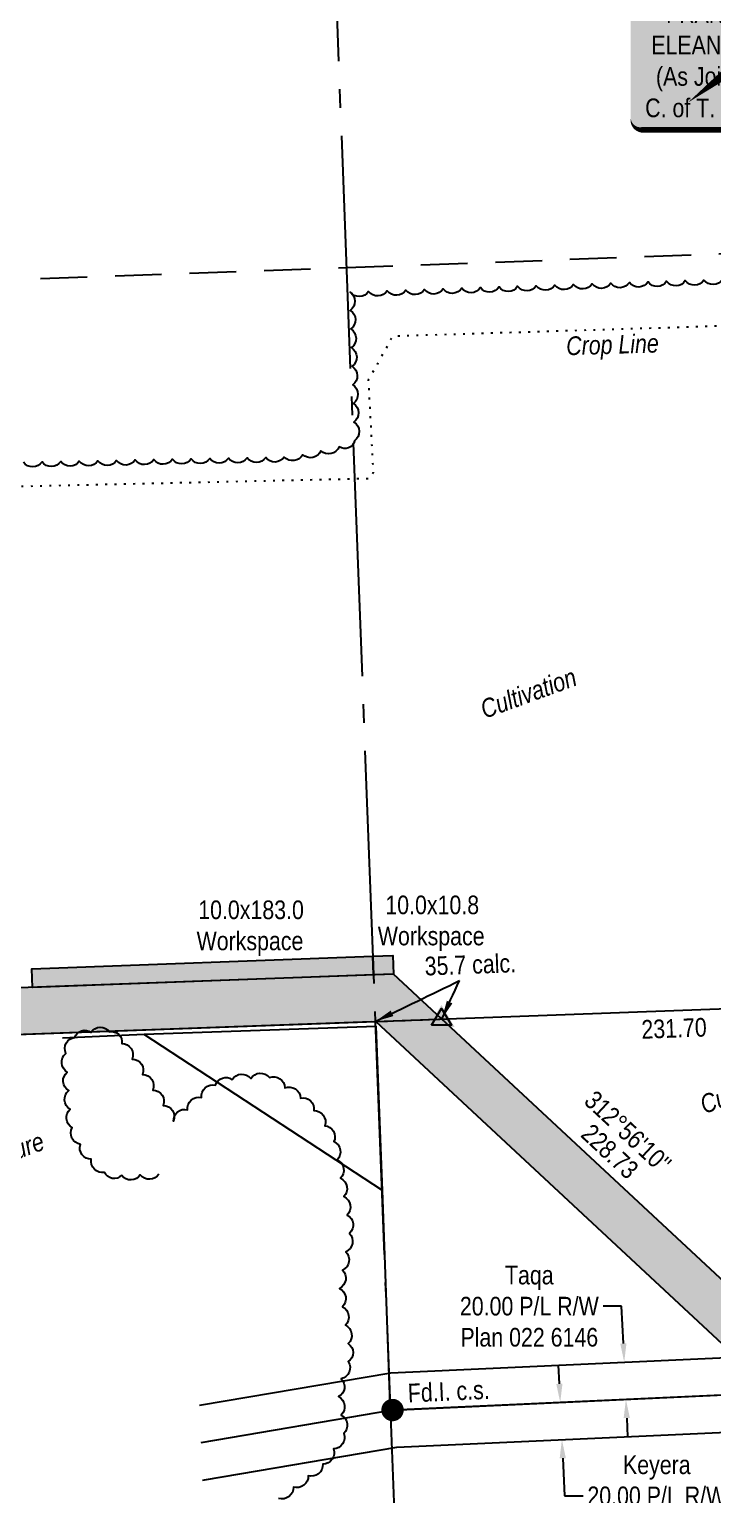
# Model space of a CAD drawing. Extents: x 685628 to 689949, y 5842791 to 5846601.
# Drawn here: x 686830 to 687196, y 5843631 to 5844417 of the extents above; entities that cross this region are included whole.
import ezdxf
from ezdxf.enums import TextEntityAlignment as Align

# ---------------------------------------------------------------- set-up
doc = ezdxf.new("R2010")
doc.units = 0
doc.header["$LTSCALE"] = 5
for name, pattern in [('0', [1, 1, 0]), ('foc-LSD', [8, 5, -3]), ('foc-QUARTERLINE', [33, 25, -3, 2, -3]), ('foc-TOPO', [1, 0.2, -0.8]), ('foc-TRAV', [1.875, 1.25, -0.625])]:
    doc.linetypes.add(name, pattern=pattern)
for name, color, linetype in [('AS-FENCE', 48, 'foc-FENCE'), ('CG-NOTES', 7, 'Continuous'), ('F-RW', 190, 'Continuous'), ('L-BD 0', 7, 'Continuous'), ('L-BD1', 253, 'Continuous'), ('L-MON 1', 1, 'Continuous'), ('L-MON 2', 1, 'Continuous'), ('L-MON-T 2', 1, 'Continuous'), ('L-QSEC', 8, 'foc-QUARTERLINE'), ('L-SEC', 7, 'Continuous'), ('L-SECTION-LSD', 7, 'foc-LSD'), ('L-SECTION-LSD 1', 7, 'foc-LSD'), ('P-PROPOSED 2', 10, 'Continuous'), ('P-PROPOSED-H 2', 21, 'Continuous'), ('P-TEMP-H 1', 41, 'Continuous'), ('P-TEMP-H 2', 41, 'Continuous'), ('P-TEMP_WORKSPACE 1', 46, 'Continuous'), ('P-TEMP_WORKSPACE 2', 46, 'Continuous'), ('P-TRAV', 4, 'foc-TRAV'), ('T-BUSH', 110, '0'), ('T-GENERAL', 48, 'foc-TOPO')]:
    doc.layers.add(name, color=color, linetype=linetype)
doc.layers.add('P-TEMP-T', color=46, linetype='Continuous', lineweight=18)
doc.layers.add('T-TEXT', color=48, linetype='Continuous', lineweight=18)
doc.styles.add('80', font='ARIALN.TTF', dxfattribs={"height": 10})
doc.styles.add('80CG', font='ARIALN.TTF', dxfattribs={"height": 10})
doc.styles.add('80L', font='ARIALN.TTF', dxfattribs={"height": 10})
doc.styles.add('80LS', font='ARIALNI.TTF', dxfattribs={"height": 10})
doc.styles.add('foc-LtypeFont', font='ARIALN.TTF', dxfattribs={"height": 7.35})
doc.linetypes.add('foc-FENCE', pattern='A,10,-1,["X",foc-LtypeFont,S=0.2,R=0,X=-0.625,Y=-0.75],-1.24', length=12.24)
doc.dimstyles.new('Compass 5 000', dxfattribs={"dimscale": 5, "dimtxt": 9, "dimasz": 2, "dimexe": 0.2, "dimexo": 0.0625, "dimgap": 0.5, "dimtad": 0, "dimtih": 1, "dimtoh": 1, "dimzin": 0, "dimdsep": 46, "dimtxsty": '80CG', "dimcen": 0.1, "dimse1": 1, "dimse2": 1, "dimclrd": 256, "dimclrt": 256, "dimaunit": 1, "dimadec": 4, "dimazin": 0, "dimtfac": 0.06, "dimtofl": 0, "dimtmove": 0, "dimatfit": 1, "dimfxl": 0.2, "dimtolj": 1, "dimtzin": 0, "dimlwd": -1, "dimarcsym": 0})

# ---------------------------------------------------------------- blocks, each defined once
blk = doc.blocks.new('fdia')
at = {"color": 255, "const_width": 1}
blk.add_lwpolyline([(-0.5, 0, 1), (0.5, 0, 1)], format="xyb", close=True, dxfattribs=at)
blk = doc.blocks.new('Fdiaa')
blk.add_blockref('fdia', (0, 0))
blk = doc.blocks.new('fdib')
at = {"color": 1, "const_width": 1.6}
blk.add_lwpolyline([(-0.4, 0, 1), (0.4, 0, 1)], format="xyb", close=True, dxfattribs=at)
at = {"color": 1}
blk.add_circle((0, 0), 0.8, dxfattribs=at)
blk = doc.blocks.new('Fdibb')
blk.add_blockref('fdib', (0, 0))
blk = doc.blocks.new('fdicc')
for name in ['Fdibb', 'Fdiaa']:
    blk.add_blockref(name, (0, 0))
blk = doc.blocks.new('FDI')
blk.add_blockref('fdicc', (0, 0))
blk = doc.blocks.new('TRIA')
blk.add_hatch(color=255).paths.add_polyline_path([(-0.04, 1.52), (-1.47, -0.87), (1.39, -0.87)])
blk = doc.blocks.new('TRIAA')
blk.add_blockref('TRIA', (0, 0))
blk = doc.blocks.new('TRIB')
at = {"color": 1}
blk.add_lwpolyline([(-1.12, -0.67), (-0.04, 1.13), (1.04, -0.67)], close=True, dxfattribs=at)
blk = doc.blocks.new('TRIBB')
blk.add_blockref('TRIB', (0, 0))
blk = doc.blocks.new('TRICC')
for name in ['TRIAA', 'TRIBB']:
    blk.add_blockref(name, (0, 0))
blk = doc.blocks.new('plspike')
blk.add_blockref('TRICC', (0, 0))
blk = doc.blocks.new('*U373')
h = blk.add_hatch(color=59)
edge = h.paths.add_edge_path()
edge.add_line((-54, -37), (54, -37))
edge.add_arc((54, -31), 6, 270, 360)
edge.add_line((60, -31), (60, 29.5))
edge.add_arc((54, 29.5), 6, 0, 90)
edge.add_line((54, 35.5), (-54, 35.5))
edge.add_arc((-54, 29.5), 6, 90, 180)
edge.add_line((-60, 29.5), (-60, -31))
edge.add_arc((-54, -31), 6, 180, 270)
at = {"color": 1, "flags": 128}
blk.add_lwpolyline([(-54, -37, 3, 3, 0), (54, -37, 3, 3, 0.414214), (60, -31, 3, 3, 0), (60, 29.5, 3, 0, 0.414214), (54, 35.5, 0, 0, 0), (-54, 35.5, 0, 0, 0.414214), (-60, 29.5, 0, 0, 0), (-60, -31, 0, 3, 0.414214)], format="xyseb", close=True, dxfattribs=at)
blk.add_lwpolyline([(-29.39, -22.4, 0, 7.5, 0), (0, 0, 0, 0, 0)], format="xyseb", dxfattribs=at)
at = {"color": 1, "style": '80'}
blk.add_attdef('ENTER_TEXT_001', (-35.99, -5), '', height=10, dxfattribs=at)
blk = doc.blocks.new('*D376')
at = {"layer": 'F-RW', "transparency": 16777216}
for p, q in [((687147.62, 5843732.38), (687137.62, 5843732.38)), ((687148.53, 5843712.41), (687147.62, 5843732.38)), ((687150.35, 5843672.46), (687150.81, 5843662.47))]:
    blk.add_line(p, q, dxfattribs=at)
for points in [[(687150.2, 5843712.49), (687146.87, 5843712.34), (687148.99, 5843702.42)], [(687152.02, 5843672.53), (687148.69, 5843672.38), (687149.9, 5843682.45)]]:
    blk.add_solid(points, dxfattribs=at)
at = {"layer": 'F-RW', "transparency": 16777216, "insert": (687098.08, 5843732.38), "char_height": 10, "attachment_point": 5, "style": '80CG'}
blk.add_mtext('\\A1;Taqa\\P20.00 P/L R/W\\PPlan 022 6146', dxfattribs=at)
blk = doc.blocks.new('*D380')
at = {"layer": 'F-RW', "transparency": 16777216}
for p, q in [((687114.2, 5843690.82), (687113.75, 5843700.81)), ((687116.02, 5843650.88), (687116.94, 5843630.67)), ((687116.94, 5843630.67), (687126.94, 5843630.67))]:
    blk.add_line(p, q, dxfattribs=at)
for points in [[(687115.87, 5843690.9), (687112.54, 5843690.75), (687114.66, 5843680.83)], [(687117.69, 5843650.95), (687114.36, 5843650.8), (687115.57, 5843660.87)]]:
    blk.add_solid(points, dxfattribs=at)
at = {"layer": 'F-RW', "transparency": 16777216, "insert": (687166.48, 5843630.67), "char_height": 10, "attachment_point": 5, "style": '80CG'}
blk.add_mtext('\\A1;Keyera\\P20.00 P/L R/W\\PPlan 162 1027', dxfattribs=at)

msp = doc.modelspace()

# ---------------------------------------------------------------- hatches: boundary and pattern name
at = {"layer": 'P-PROPOSED-H 2'}
h = msp.add_hatch(color=256, dxfattribs=at)
h.dxf.hatch_style = 1
h.paths.add_polyline_path([(687025.253, 5843910.475), (686726.23, 5843899.559), (686724.954, 5843934.532), (686665.003, 5843932.344), (686666.28, 5843897.371), (686640.06, 5843896.414), (686630.632, 5843871.056), (687015.811, 5843885.116), (687209.195, 5843705.181), (687306.621, 5843709.603), (687742.914, 5843729.463), (687737.528, 5843876.452), (687747.154, 5843886.805), (687712.181, 5843885.529), (687717.209, 5843748.311), (687305.714, 5843729.58), (687305.531, 5843734.576), (687218.543, 5843730.628)])
at = {"layer": 'P-TEMP-H 1'}
h = msp.add_hatch(color=256, dxfattribs=at)
h.dxf.hatch_style = 1
h.paths.add_polyline_path([(687014.104, 5843920.073), (687014.487, 5843910.082), (687025.253, 5843910.475), (687024.889, 5843920.467)])
at = {"layer": 'P-TEMP-H 2'}
h = msp.add_hatch(color=256, dxfattribs=at)
h.dxf.hatch_style = 1
h.paths.add_polyline_path([(687014.487, 5843910.082), (686831.591, 5843903.405), (686831.226, 5843913.398), (687014.104, 5843920.073)])

# ---------------------------------------------------------------- linework, layer by layer
at = {"layer": 'AS-FENCE'}
msp.add_line((686891.42, 5843878.145), (686847.727, 5843876.232), dxfattribs=at)
at = {"layer": 'AS-FENCE', "flags": 128}
for points in [[(687023.514, 5843680.097), (687019.403, 5843794.508), (687015.961, 5843882.396), (686891.42, 5843878.145), (686847.727, 5843876.232)], [(687019.403, 5843794.508), (686891.42, 5843878.145)]]:
    msp.add_lwpolyline(points, dxfattribs=at)
at = {"layer": 'F-RW', "flags": 128}
msp.add_lwpolyline([(686921.173, 5843679.287), (687023.791, 5843696.733), (687761.034, 5843730.271), (687821.264, 5843732.579), (687822.03, 5843712.596), (687761.871, 5843710.291), (687024.7, 5843676.756), (686921.943, 5843659.248)], dxfattribs=at)
at = {"layer": 'L-QSEC'}
msp.add_line((687015.443, 5843885.106), (687045.286, 5843108.384), dxfattribs=at)
msp.add_lwpolyline([(686984.588, 5844690.873), (686984.628, 5844689.821), (687015.443, 5843885.106)], dxfattribs=at)
at = {"layer": 'L-SEC'}
for p, q in [((687015.443, 5843885.102), (687819.327, 5843914.445)), ((686211.56, 5843855.759), (687013.33, 5843885.025))]:
    msp.add_line(p, q, dxfattribs=at)
at = {"layer": 'L-SECTION-LSD'}
msp.add_line((686999.964, 5844289.332), (687803.869, 5844319.074), dxfattribs=at)
at = {"layer": 'L-SECTION-LSD 1'}
msp.add_line((686196.274, 5844260.399), (686999.964, 5844289.33), dxfattribs=at)
at = {"layer": 'P-PROPOSED 2', "flags": 128}
msp.add_lwpolyline([(687025.253, 5843910.475), (686726.23, 5843899.559), (686724.954, 5843934.532), (686665.003, 5843932.344), (686666.28, 5843897.371), (686640.06, 5843896.414), (686630.632, 5843871.056), (687015.811, 5843885.116), (687209.195, 5843705.181), (687306.621, 5843709.603), (687742.914, 5843729.463), (687737.528, 5843876.452), (687747.154, 5843886.805), (687712.181, 5843885.529), (687717.209, 5843748.311), (687305.714, 5843729.58), (687305.531, 5843734.576), (687218.543, 5843730.628), (687025.253, 5843910.475)], close=True, dxfattribs=at)
at = {"layer": 'P-TEMP_WORKSPACE 1'}
msp.add_lwpolyline([(687014.104, 5843920.073), (687024.889, 5843920.467), (687025.253, 5843910.475), (687014.487, 5843910.082)], close=True, dxfattribs=at)
at = {"layer": 'P-TEMP_WORKSPACE 2'}
msp.add_lwpolyline([(687014.487, 5843910.082), (686831.591, 5843903.405), (686831.226, 5843913.398), (687014.104, 5843920.073)], close=True, dxfattribs=at)
at = {"layer": 'P-TRAV'}
msp.add_line((687015.812, 5843885.116), (687051.122, 5843886.405), dxfattribs=at)
at = {"layer": 'T-BUSH', "linetype": 'Continuous', "flags": 128}
for points in [[(687201.745, 5844283.015, -0.5205671), (687191.752, 5844282.676, -0.5205671), (687181.759, 5844282.337, -0.5205671), (687171.765, 5844281.998, -0.5205671), (687161.772, 5844281.66, -0.5205671), (687151.779, 5844281.321, -0.5205671), (687141.786, 5844280.982, -0.5205671), (687131.793, 5844280.643, -0.5205671), (687121.8, 5844280.304, -0.5205671), (687111.807, 5844279.965, -0.5205671), (687101.813, 5844279.627, -0.5205671), (687091.82, 5844279.288, -0.5205671), (687081.827, 5844278.949, -0.5205671), (687071.834, 5844278.61, -0.5205671), (687061.841, 5844278.271, -0.5205671), (687051.848, 5844277.933, -0.5205671), (687041.855, 5844277.594, -0.5205671), (687031.861, 5844277.255, -0.5205671), (687021.868, 5844276.916, -0.5205671), (687011.875, 5844276.577, -0.5205671), (687001.882, 5844276.239, -0.5205671), (687002.034, 5844266.412, -0.5205671), (687002.365, 5844256.419, -0.5205671), (687002.695, 5844246.425, -0.5205671), (687003.026, 5844236.432, -0.5205671), (687003.356, 5844226.438, -0.5205671), (687003.686, 5844216.445, -0.5205671), (687004.017, 5844206.451, -0.5205671), (687004.347, 5844196.458, -0.5205671), (686996.07, 5844193.194, -0.5205671), (686986.292, 5844191.102, -0.5205671), (686976.515, 5844189.01, -0.5205671), (686966.638, 5844187.771, -0.5205671), (686956.641, 5844187.571, -0.5205671), (686946.644, 5844187.371, -0.5205671), (686936.647, 5844187.17, -0.5205671), (686926.651, 5844186.97, -0.5205671), (686916.654, 5844186.77, -0.5205671), (686906.657, 5844186.57, -0.5205671), (686896.66, 5844186.37, -0.5205671), (686886.663, 5844186.17, -0.5205671), (686876.666, 5844185.97, -0.5205671), (686866.669, 5844185.769, -0.5205671), (686856.672, 5844185.569, -0.5205671), (686846.676, 5844185.369, -0.5205671), (686836.679, 5844185.169, -0.5205671), (686826.682, 5844184.969, -0.5205671)], [(686899.371, 5843803.232, -0.5205671), (686889.378, 5843802.899, -0.5205671), (686879.385, 5843802.566, -0.5205671), (686870.16, 5843804.181, -0.5205671), (686863.089, 5843811.25, -0.5205671), (686857.255, 5843819.203, -0.5205671), (686852.859, 5843828.184, -0.5205671), (686851.745, 5843838.059, -0.5205671), (686850.978, 5843848.028, -0.5205671), (686850.211, 5843857.998, -0.5205671), (686849.444, 5843867.967, -0.5205671), (686854.304, 5843876.519, -0.5205671), (686862.908, 5843879.262, -0.5205671), (686872.903, 5843879.543, -0.5205671), (686879.515, 5843873.283, -0.5205671), (686885.063, 5843864.964, -0.5205671), (686890.61, 5843856.645, -0.5205671), (686896.158, 5843848.326, -0.5205671), (686901.706, 5843840.008, -0.5205671), (686907.253, 5843831.689, -0.5205671), (686914.689, 5843837.699, -0.5205671), (686922.203, 5843844.296, -0.5205671), (686929.716, 5843850.894, -0.5205671), (686938.676, 5843853.961, -0.5205671), (686948.659, 5843854.535, -0.5205671), (686958.617, 5843855.019, -0.5205671), (686966.955, 5843849.501, -0.5205671), (686975.294, 5843843.983, -0.5205671), (686982.512, 5843837.293, -0.5205671), (686988.402, 5843829.213, -0.5205671), (686993.236, 5843820.682, -0.5205671), (686995.014, 5843810.842, -0.5205671), (686996.792, 5843801.002, -0.5205671), (686998.57, 5843791.163, -0.5205671), (687000.347, 5843781.323, -0.5205671), (687001.529, 5843771.486, -0.5205671), (686999.686, 5843761.658, -0.5205671), (686997.842, 5843751.831, -0.5205671), (686996.201, 5843742, -0.5205671), (686997.791, 5843732.129, -0.5205671), (686999.381, 5843722.257, -0.5205671), (687000.971, 5843712.386, -0.5205671), (687000.981, 5843702.704, -0.5205671), (686997.098, 5843693.49, -0.5205671), (686995.717, 5843683.949, -0.5205671), (686997.103, 5843674.047, -0.5205671), (686998.49, 5843664.145, -0.5205671), (686993.088, 5843655.908, -0.5205671), (686987.275, 5843647.773, -0.5205671), (686979.502, 5843641.535, -0.5205671), (686971.556, 5843635.465, -0.5205671), (686963.611, 5843629.395, -0.5205671)]]:
    msp.add_lwpolyline(points, format="xyb", dxfattribs=at)
at = {"layer": 'T-GENERAL', "flags": 128}
msp.add_lwpolyline([(687802.805, 5844215.17), (687581.796, 5844208.036), (687519.032, 5844239.408), (687415.734, 5844255.093), (687282.363, 5844269.472), (687235.291, 5844259.015), (687024.771, 5844252.479), (687011.696, 5844228.95), (687014.311, 5844179.279), (687012.569, 5844176.15), (686690.359, 5844168.877), (686681.26, 5844146.748), (686670.391, 5843972.882)], dxfattribs=at)

# ---------------------------------------------------------------- block references
at = {"layer": 'CG-NOTES'}
ref = msp.add_blockref('*U373', (687212.498, 5844400.17), dxfattribs=at)
ref.add_attrib('ENTER_TEXT_001', 'FRANK KRAHN', (687171.454, 5844420.518), dxfattribs={"layer": '0', "color": 1, "height": 10, "style": '80'})
ref.add_attrib('ENTER_TEXT_002', 'ELEANOR KRAHN', (687163.518, 5844403.674), dxfattribs={"layer": '0', "color": 1, "height": 10, "style": '80'})
ref.add_attrib('ENTER_TEXT_003', '(As Joint Tenants)', (687166.018, 5844386.837), dxfattribs={"layer": '0', "color": 1, "height": 10, "style": '80'})
ref.add_attrib('ENTER_TEXT_004', 'C. of T. 232 126 195', (687160.233, 5844369.993), dxfattribs={"layer": '0', "color": 1, "height": 10, "style": '80'})
at = {"layer": 'L-MON 1', "xscale": 4.999441249999988, "yscale": 4.999441249999988, "zscale": 4.999441249999988}
msp.add_blockref('plspike', (687051.122, 5843886.405), dxfattribs=at)

# ---------------------------------------------------------------- texts
at = {"layer": 'L-BD 0', "linetype": 'Continuous', "style": '80L'}
for s, height, rotation, p in [('231.70', 9.9989, 2.0898, (687175.722, 5843881.446)), ("312°56'10''", 9.99888, 317.0632, (687151.016, 5843825.895)), ('228.73', 9.9989, 317.0632, (687141.31, 5843815.464))]:
    msp.add_text(s, height=height, rotation=rotation, dxfattribs=at).set_placement(p, align=Align.MIDDLE)
at = {"layer": 'L-BD1', "style": '80L'}
msp.add_text('35.7 calc.', height=9.9989, rotation=2.0913, dxfattribs=at).set_placement((687066.428, 5843915.82), align=Align.MIDDLE)
at = {"layer": 'P-TEMP-T', "char_height": 9.99888, "attachment_point": 1, "style": '80L'}
for s, insert in [('\\pi4.1594;10.0x10.8\\P\\pi0.12843;Workspace', (687016.673, 5843952.609)), ('\\pi0.99805;10.0x183.0\\P\\pi0.12843;Workspace', (686919.456, 5843949.972))]:
    msp.add_mtext_dynamic_manual_height_columns(s, width=56.89446, gutter_width=49.994, heights=[0], dxfattribs=dict(at, insert=insert))
at = {"layer": 'T-TEXT', "linetype": 'Continuous', "style": '80LS'}
for s, height, rotation, p in [('Crop Line', 10, 1.778317, (687142.686, 5844248.085)), ('Cultivation', 10, 20, (687097.601, 5844061.188)), ('Cultivation', 10, 20, (687215.406, 5843849.241)), ('Pasture', 9.9989, 20, (686818.594, 5843814.676))]:
    msp.add_text(s, height=height, rotation=rotation, dxfattribs=at).set_placement(p, align=Align.MIDDLE_CENTER)

# ---------------------------------------------------------------- dimensions: what is measured, and where the dimension line sits
at = {"layer": 'F-RW'}
for base, p1, p2, angle, text, picture, middle in [((687149.896, 5843682.446), (687186.118, 5843704.116), (687187.028, 5843684.139), 272.60974, 'Taqa\\P20.00 P/L R/W\\PPlan 022 6146', '*D376', (687098.08, 5843732.384)), ((687115.566, 5843660.868), (687254.569, 5843687.21), (687255.479, 5843667.245), 272.609588, 'Keyera\\P20.00 P/L R/W\\PPlan 162 1027', '*D380', (687166.482, 5843630.671))]:
    dim = msp.add_linear_dim(base=base, p1=p1, p2=p2, angle=angle, text=text, dimstyle='Compass 5 000', dxfattribs=at)
    dim.commit()
    dim.dimension.update_dxf_attribs({"geometry": picture, "text_midpoint": middle, "dimtype": 161})

# ---------------------------------------------------------------- leaders
at = {"layer": 'L-BD1', "color": 5, "path_type": 1}
for points in [[(687015.443, 5843885.102), (687060.643, 5843907.021)], [(687051.122, 5843886.405), (687060.643, 5843907.021)]]:
    msp.add_leader(points, dimstyle='Compass 5 000', override={"dimgap": 0.5, "dimtad": 0}, dxfattribs=at)

# ---------------------------------------------------------------- next in the draw order: texts
at = {"layer": 'L-MON-T 2', "linetype": 'Continuous', "insert": (687031.596, 5843690.743), "char_height": 9.99888, "attachment_point": 1, "rotation": 2.604026, "style": '80L', "bg_fill": 3, "box_fill_scale": 1.1, "bg_fill_color": 256, "bg_fill_transparency": 0}
msp.add_mtext_dynamic_manual_height_columns('\\pi1.0617;Fd.I. c.s.', width=43.05562, gutter_width=49.994, heights=[0], dxfattribs=at)

# ---------------------------------------------------------------- next in the draw order: linework, layer by layer
at = {"layer": 'F-RW'}
msp.add_line((687024.7, 5843676.756), (687761.871, 5843710.291), dxfattribs=at)
at = {"layer": 'F-RW', "flags": 128}
msp.add_lwpolyline([(686922.713, 5843639.214), (686923.884, 5843639.263), (687027.075, 5843656.862), (687762.708, 5843690.31), (687822.789, 5843692.613), (687822.03, 5843712.596), (687761.871, 5843710.291), (687024.7, 5843676.756), (686921.943, 5843659.248)], dxfattribs=at)

# ---------------------------------------------------------------- next in the draw order: block references
at = {"layer": 'L-MON 2', "xscale": 4.999441249999984, "yscale": 4.999441249999984, "zscale": 4.999441249999984}
msp.add_blockref('FDI', (687024.7, 5843676.756), dxfattribs=at)

doc.saveas('drawing.dxf')
